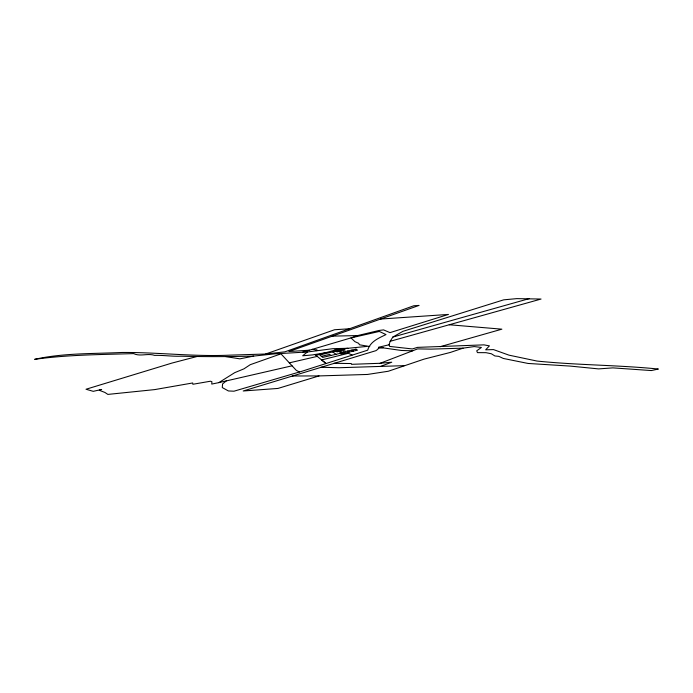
<?xml version="1.0" encoding="UTF-8"?>
<svg xmlns="http://www.w3.org/2000/svg" width="693" height="693" viewBox="0 0 693 693"><rect width="100%" height="100%" fill="white"/><g stroke="black" fill="none" stroke-linecap="round" stroke-linejoin="round"><path stroke-width="1.04" d="M333.913 363.314L351.316 363.539L351.464 364.327L380.119 363.288L417.584 348.9L430.977 349.133L463.071 348.155L474.194 346.578L481.418 347.453L476.741 350.805L477.442 352.633L486.036 352.676L491.372 353.776L494.871 355.951L498.804 356.367L503.326 358.454L528.066 363.453L570.296 366.095L598.561 368.901L612.872 367.879L651.351 370.564L658.35 369.031C617.974 364.994 577.408 365.202 536.988 361.053L508.983 355.154L493.468 349.584L485.672 349.826L489.414 345.859L483.931 344.863L417.446 347.375L412.361 348.951L389.631 346.413L389.068 344.776L390.159 341.303L392.844 337.058L402.945 331.332L503.716 299.835L516.77 298.631L541.051 299.047L390.159 341.303M226.23 380.925L222.566 383.983L222.28 387.569L228.413 390.956L233.974 391.199L302.001 371.24L367.68 350.173C370.305 341.458 378.465 338.253 386.01 334.572L379.314 331.445L351.004 337.898L302.434 352.261L274.463 353.889L253.69 356.081L239.865 358.844L225.52 356.557M378.967 347.262L377.815 349.289L375.97 350.649L243.208 390.991L277.945 388.435L319.014 375.927L367.481 374.454L388.262 371.257L424.055 359.13L450.337 352.442L463.071 348.155M347.947 348.284L332.865 348.683L307.32 352.001L302.694 355.786L312.595 354.903L325.537 352.728M316.199 350.701L317.16 350.034L312.266 349.35M197.046 356.497L172.003 363.063L86.027 389.241L93.252 391.337L101.672 389.44L99.264 390.263L104.903 392.446L107.865 394.412L154.73 389.596L192.697 382.969L192.853 384.269L210.481 381.219L211.911 381.73L211.746 384.078L218.832 382.623L234.71 372.661L243.962 368.832L250.225 364.7L280.968 353.837L296.283 370.348L299.497 371.976M380.821 366.311L391.753 362.214L380.119 363.288M253.69 356.081C229.426 356.739 205.102 356.8 180.812 356.193C172.011 356.557 163.401 355.102 154.652 355.388C147.748 352.98 140.263 356.869 133.602 353.603C100.372 354.643 67.593 354.729 34.65 359.338C63.202 352.962 92.784 353.846 121.899 352.477C157.9 352.191 193.858 356.834 230.015 355.145L265.662 354.01L284.962 351.827L413.782 305.769L419.074 305.405L288.886 351.542L309.381 350.199M265.662 354.01L334.58 329.738L349.402 328.785M380.44 319.057L448.458 314.431L389.994 332.631L383.575 329.894L379.14 330.448L357.649 335.568L351.004 337.898L354.911 341.649L358.645 343.312L359.468 344.793L369.75 346.535M333.654 350.476L339.371 348.544M440.081 346.725L501.871 329.175L449.237 324.757M392.844 337.058L529.227 298.622M316.008 355.379L338.08 349.246L366.805 346.439M389.068 344.776L378.664 347.236L401.403 350.476L412.638 350.814M289.25 362.872L317.247 356.384M321.396 356.323L329.643 354.426L331.003 355.474M218.832 382.623L292.022 365.817M378.43 348.215L383.246 347.626M302.434 352.261L307.32 352.001M319.014 375.927L292.221 375.987M404.253 365.661L339.042 367.732L320.876 367.247M332.094 336.14L357.649 335.568M352.087 355.024L348.336 353.291L321.595 359.927L314.96 354.53M351.871 350.086L353.352 351.108M347.756 351.03L349.211 352.061M343.633 351.983L345.071 353.014M339.7 349.93L341.103 350.944M332.77 351.923L335.975 354.331M343.78 348.986L335.62 350.866L337.006 351.888L345.201 350L343.78 348.986M338.79 350.537L319.672 354.937L322.721 357.38L342.073 352.928L338.79 350.537M355.994 349.133L339.509 352.928L340.921 353.976L357.493 350.156L355.994 349.133M322.063 360.299L321.595 359.927L325.719 363.245L322.063 360.299"/></g></svg>
